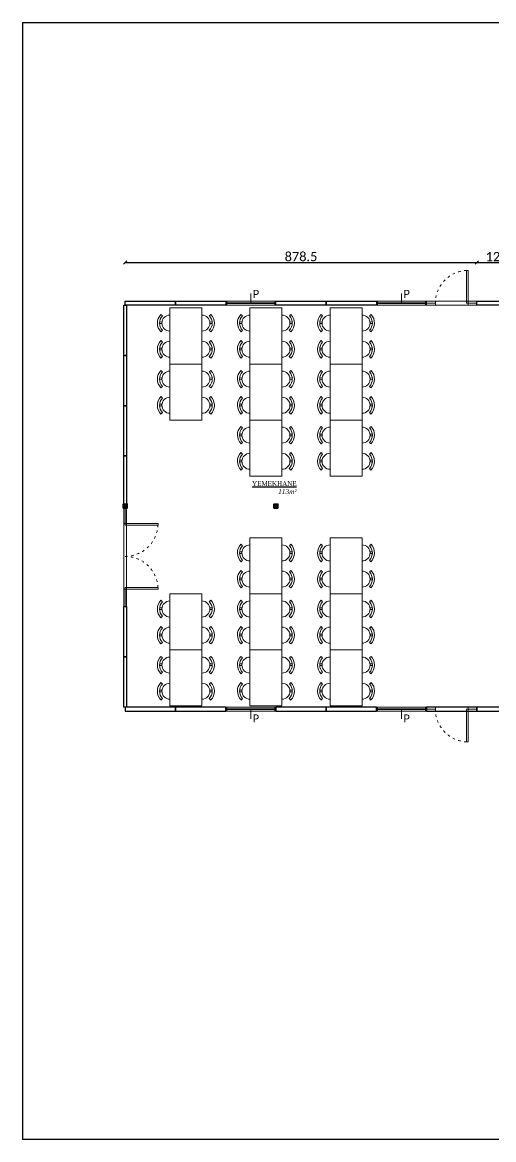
# Model space of a CAD drawing. Header units: millimetres. Extents: x -3516 to 33273, y -7531 to 724.
# Drawn here: x 18599 to 19776, y -3667 to -876 of the extents above; entities that cross this region are included whole.
import ezdxf

# ---------------------------------------------------------------- set-up
doc = ezdxf.new("R2010")
doc.units = ezdxf.units.MM
doc.linetypes.add('ACAD_ISO03W100', pattern=[30, 12, -18])
doc.linetypes.add('ACAD_ISO07W100', pattern=[3, 0, -3])
for name, color, linetype, lineweight in [('100x120 PEN', 155, 'Continuous', 15), ('CİHAZ', 6, 'Continuous', 15), ('DIS-100', 9, 'Continuous', 30), ('DIS-60', 9, 'Continuous', 30), ('KAPI', 37, 'Continuous', 15), ('KOLON', 6, 'Continuous', 35), ('PLAN', 253, 'Continuous', 15), ('YAZI', 9, 'Continuous', 20)]:
    doc.layers.add(name, color=color, linetype=linetype, lineweight=lineweight)
doc.styles.add('VEFA', font='calibri.ttf')
doc.dimstyles.new('VEFA$0', dxfattribs={"dimtxt": 23, "dimasz": 8, "dimexe": 8, "dimexo": 20, "dimgap": 3, "dimtad": 1, "dimdec": 1, "dimdsep": 46, "dimtxsty": 'VEFA', "dimblk": 'OBLIQUE', "dimcen": 2.5, "dimclrd": 256, "dimclre": 256, "dimclrt": 8, "dimadec": 0, "dimazin": 0, "dimtfac": 1, "dimtdec": 1, "dimtix": 1, "dimtmove": 0, "dimatfit": 0, "dimldrblk": 'OBLIQUE', "dimfxl": 1, "dimarcsym": 0})

# ---------------------------------------------------------------- blocks, each defined once
blk = doc.blocks.new('A$C1210badc')
at = {"layer": 'DIS-60'}
blk.add_lwpolyline([(0, 0), (0, 125.5), (6, 125.5), (6, 0)], close=True, dxfattribs=at)
blk = doc.blocks.new('A$Ccb6340a7')
at = {"layer": 'DIS-100', "lineweight": -2}
blk.add_lwpolyline([(10, 125.5), (10, 0), (0, 0), (0, 125.5)], close=True, dxfattribs=at)
blk = doc.blocks.new('A$Cdef76808')
at = {"layer": '100x120 PEN', "linetype": 'Continuous'}
for p, q in [((62.8, 6), (62.8, 29.1)), ((2.8, 10), (2.8, 0)), ((122.8, 6), (2.8, 6)), ((122.8, 4), (2.8, 4)), ((122.8, 10), (122.8, 0))]:
    blk.add_line(p, q, dxfattribs=at)
blk.add_lwpolyline([(125.5, 0), (0, 0), (0, 10), (125.5, 10)], close=True, dxfattribs=at)
blk = doc.blocks.new('ASDQ1234142')
at = {"layer": 'KAPI'}
for p, q in [((177899, 120456.1), (177877.3, 120456.1)), ((177899, 120461.1), (177899, 120451.1)), ((177981, 120461.1), (177981, 120451.1)), ((177981, 120456.1), (178002.8, 120456.1))]:
    blk.add_line(p, q, dxfattribs=at)
at = {"layer": 'KAPI', "linetype": 'Continuous', "ltscale": 0.5}
blk.add_lwpolyline([(177981, 120456.1), (177977, 120456.1), (177977, 120538.1), (177981, 120538.1), (177981, 120456.1)], dxfattribs=at)
at = {"layer": 'KAPI'}
blk.add_lwpolyline([(177877.3, 120451.1), (178002.8, 120451.1), (178002.8, 120461.1), (177877.3, 120461.1)], close=True, dxfattribs=at)
at = {"layer": 'KAPI', "linetype": 'ACAD_ISO03W100', "ltscale": 0.5}
blk.add_arc((177981.2, 120456), 82.2, 92.9167, 179.9475, dxfattribs=at)
blk = doc.blocks.new('6-2IK')
at = {"layer": 'KAPI'}
for p, q in [((43.5, 3.1), (0, 3.1)), ((43.5, 6.1), (43.5, 0.1)), ((207.5, 6.1), (207.5, 0.1)), ((207.5, 3.1), (251, 3.1))]:
    blk.add_line(p, q, dxfattribs=at)
at = {"layer": 'KAPI', "linetype": 'Continuous', "ltscale": 0.5}
for points in [[(43.5, 3.1), (47.5, 3.1), (47.5, 85.1), (43.5, 85.1), (43.5, 3.1)], [(207.5, 3.1), (203.5, 3.1), (203.5, 85.1), (207.5, 85.1), (207.5, 3.1)]]:
    blk.add_lwpolyline(points, dxfattribs=at)
at = {"layer": 'KAPI'}
blk.add_lwpolyline([(251, 0.1), (0, 0.1), (0, 6.1), (251, 6.1)], close=True, dxfattribs=at)
at = {"layer": 'KAPI', "linetype": 'ACAD_ISO03W100', "ltscale": 0.5}
for centre, start, end in [((43.3, 3), 0.0525, 87.0833), ((207.7, 3), 92.9167, 179.9475)]:
    blk.add_arc(centre, 82.2, start, end, dxfattribs=at)
blk = doc.blocks.new('A$C41ca5ab1')
at = {"layer": 'KOLON'}
for p, q in [((0, 0), (10, 10)), ((0, 10), (10, 0))]:
    blk.add_line(p, q, dxfattribs=at)
blk.add_lwpolyline([(0, 0), (10, 0), (10, 10), (0, 10)], close=True, dxfattribs=at)
blk = doc.blocks.new('A$C72E11EB8')
at = {"color": 3}
blk.add_lwpolyline([(140, 31.1), (140, 111.1), (0, 111.1), (0, 31.1)], close=True, dxfattribs=at)
at = {"layer": 'CİHAZ', "color": 3}
for p, q in [((18.8, 129.5), (14.9, 133.3)), ((35.5, 131.1), (35.5, 136.9)), ((39.6, 130.9), (39.6, 136.8)), ((54.8, 129.7), (58.6, 133.6)), ((84.2, 129.5), (80.4, 133.3)), ((101, 131.1), (100.9, 136.9)), ((105.1, 130.9), (105, 136.8)), ((120.2, 129.7), (124, 133.6)), ((10, 111.1), (130, 111.1)), ((10, 31.1), (130, 31.1)), ((18.8, 12.8), (14.9, 8.9)), ((35.5, 11.2), (35.5, 5.4)), ((39.6, 11.3), (39.6, 5.5)), ((54.8, 12.6), (58.6, 8.7)), ((84.2, 12.8), (80.4, 8.9)), ((101, 11.2), (100.9, 5.4)), ((105.1, 11.3), (105, 5.5)), ((120.2, 12.6), (124, 8.7))]:
    blk.add_line(p, q, dxfattribs=at)
for centre, radius, start, end in [((36.9, 111.1), 31.2, 46.0083, 134.6004), ((102.3, 111.1), 31.2, 46.0083, 134.6004), ((36.9, 111.1), 20, 0, 180), ((36.9, 111.1), 25.8, 46.0083, 134.6004), ((102.3, 111.1), 20, 0, 180), ((102.3, 111.1), 25.8, 46.0083, 134.6004), ((36.9, 31.1), 20, 180, 0), ((102.3, 31.1), 20, 180, 0), ((36.9, 31.1), 31.2, 225.3996, 313.9917), ((36.9, 31.1), 25.8, 225.3996, 313.9917), ((102.3, 31.1), 31.2, 225.3996, 313.9917), ((102.3, 31.1), 25.8, 225.3996, 313.9917)]:
    blk.add_arc(centre, radius, start, end, dxfattribs=at)
blk = doc.blocks.new('_Oblique')
at = {"color": 0, "linetype": 'ByBlock', "lineweight": -2}
blk.add_line((-0.5, -0.5), (0.5, 0.5), dxfattribs=at)
blk = doc.blocks.new('*D117')
at = {"linetype": 'ACAD_ISO07W100', "lineweight": -2, "transparency": 16777216}
for p, q in [((18855.7, -1476.6), (18855.7, -1476.1)), ((19734.2, -1476.6), (19734.2, -1476.1))]:
    blk.add_line(p, q, dxfattribs=at)
at = {"linetype": 'Continuous', "lineweight": -2, "transparency": 16777216}
blk.add_line((18855.7, -1476.1), (19734.2, -1476.1), dxfattribs=at)
at = {"layer": 'Defpoints', "color": 0, "transparency": 16777216}
for p in [(19734.2, -1476.1), (18855.7, -1572.7), (19734.2, -1572.7)]:
    blk.add_point(p, dxfattribs=at)
at = {"lineweight": -2, "transparency": 16777216, "xscale": 8, "yscale": 8, "zscale": 8, "rotation": 180}
blk.add_blockref('_Oblique', (18855.7, -1476.1), dxfattribs=at)
at = {"lineweight": -2, "transparency": 16777216, "xscale": 8, "yscale": 8, "zscale": 8}
blk.add_blockref('_Oblique', (19734.2, -1476.1), dxfattribs=at)
at = {"color": 8, "transparency": 16777216, "insert": (19294.9, -1461.3), "char_height": 23, "attachment_point": 5, "style": 'VEFA', "bg_fill": 3, "box_fill_scale": 1.1, "bg_fill_color": 256, "bg_fill_true_color": 13158600, "bg_fill_transparency": 0}
blk.add_mtext('878.5', dxfattribs=at)
blk = doc.blocks.new('*D118')
at = {"linetype": 'ACAD_ISO07W100', "lineweight": -2, "transparency": 16777216}
for p, q in [((19734.2, -1476.6), (19734.2, -1476.1)), ((19859.7, -1476.6), (19859.7, -1476.1))]:
    blk.add_line(p, q, dxfattribs=at)
at = {"linetype": 'Continuous', "lineweight": -2, "transparency": 16777216}
blk.add_line((19734.2, -1476.1), (19859.7, -1476.1), dxfattribs=at)
at = {"layer": 'Defpoints', "color": 0, "transparency": 16777216}
for p in [(19859.7, -1476.1), (19734.2, -1572.7), (19859.7, -1572.7)]:
    blk.add_point(p, dxfattribs=at)
at = {"lineweight": -2, "transparency": 16777216, "xscale": 8, "yscale": 8, "zscale": 8, "rotation": 180}
blk.add_blockref('_Oblique', (19734.2, -1476.1), dxfattribs=at)
at = {"lineweight": -2, "transparency": 16777216, "xscale": 8, "yscale": 8, "zscale": 8}
blk.add_blockref('_Oblique', (19859.7, -1476.1), dxfattribs=at)
at = {"color": 8, "transparency": 16777216, "insert": (19796.9, -1461.3), "char_height": 23, "attachment_point": 5, "style": 'VEFA', "bg_fill": 3, "box_fill_scale": 1.1, "bg_fill_color": 256, "bg_fill_true_color": 13158600, "bg_fill_transparency": 0}
blk.add_mtext('125.5', dxfattribs=at)

msp = doc.modelspace()

# ---------------------------------------------------------------- linework, layer by layer
for points in [[(18598.793, -875.905), (24798.793, -875.905), (24798.793, -3667.462), (18598.793, -3667.462)], [(18598.793, -875.905), (18598.793, -3667.462)]]:
    msp.add_lwpolyline(points)

# ---------------------------------------------------------------- block references
for name, p in [('ASDQ1234142', (-158268.601, -122033.792)), ('A$Cdef76808', (19106.682, -1582.685)), ('A$Cdef76808', (19483.182, -1582.685)), ('A$C1210badc', (18852.682, -1708.185)), ('A$C1210badc', (18852.682, -1833.685)), ('A$C1210badc', (18852.682, -1959.185)), ('A$C1210badc', (18852.682, -2084.685)), ('A$C41ca5ab1', (18850.682, -2089.685)), ('A$C41ca5ab1', (19227.182, -2089.685)), ('A$C1210badc', (18852.682, -2461.185)), ('A$C1210badc', (18852.682, -2586.685))]:
    msp.add_blockref(name, p)
at = {"rotation": 90}
for p in [(18981.182, -1582.685), (19106.682, -1582.685), (19357.682, -1582.685), (19483.182, -1582.685), (19859.682, -1582.685)]:
    msp.add_blockref('A$Ccb6340a7', p, dxfattribs=at)
at = {"xscale": -1}
for name, p, rotation in [('A$Ccb6340a7', (18981.182, -2586.685), 90), ('A$Ccb6340a7', (19106.682, -2586.685), 90), ('A$Cdef76808', (19106.682, -2586.685), 180), ('A$Ccb6340a7', (19357.682, -2586.685), 90), ('A$Ccb6340a7', (19483.182, -2586.685), 90), ('A$Cdef76808', (19483.182, -2586.685), 180), ('A$Ccb6340a7', (19734.182, -2586.685), 90), ('ASDQ1234142', (-158268.601, 117864.422), 180), ('A$Ccb6340a7', (19859.682, -2586.685), 90)]:
    msp.add_blockref(name, p, dxfattribs=dict(at, rotation=rotation))
at = {"layer": 'KAPI', "linetype": 'Continuous', "lineweight": -2, "rotation": 270}
msp.add_blockref('6-2IK', (18852.566, -2084.685), dxfattribs=at)
at = {"layer": 'PLAN', "linetype": 'Continuous', "rotation": 90}
for p in [(19078.412, -1729.585), (19278.412, -1729.585), (19478.412, -1729.585), (19078.412, -1869.585), (19278.412, -1869.585), (19478.412, -1869.585), (19278.412, -2009.585), (19478.412, -2009.585), (19278.412, -2303.935), (19478.412, -2303.935), (19078.412, -2443.935), (19278.412, -2443.935), (19478.412, -2443.935), (19078.412, -2583.935), (19278.412, -2583.935), (19478.412, -2583.935)]:
    msp.add_blockref('A$C72E11EB8', p, dxfattribs=at)

# ---------------------------------------------------------------- texts
at = {"layer": 'YAZI', "linetype": 'Continuous', "lineweight": -2, "char_height": 20, "style": 'VEFA'}
for insert, attachment_point in [((19174.249, -1544.321), 1), ((19550.749, -1544.321), 1), ((19174.249, -2625.049), 7), ((19550.749, -2625.049), 7)]:
    msp.add_mtext_dynamic_manual_height_columns('P', width=22.23065, gutter_width=12.5, heights=[0], dxfattribs=dict(at, insert=insert, attachment_point=attachment_point))
at = {"layer": 'YAZI', "color": 253, "lineweight": -2, "insert": (19283.955, -2022.242, 0), "char_height": 11.9952, "width": 1494.73943, "attachment_point": 3, "style": 'VEFA'}
msp.add_mtext('\\pi83.9664;{\\fTimes New Roman|b0|i0|c0|p18;\\W0.8;\\LYEMEKHANE\\fTimes New Roman|b0|i1|c0|p18;\\W1; \\l  \\P      11\\fTimes New Roman|b0|i1|c162|p18;3\\fTimes New Roman|b0|i1|c0|p18;m²}', dxfattribs=at)

# ---------------------------------------------------------------- next in the draw order: dimensions: what is measured, and where the dimension line sits
dim = msp.add_linear_dim(base=(19734.182, -1476.081), p1=(18855.682, -1572.685), p2=(19734.182, -1572.685), dimstyle='VEFA$0', override={"dimexe": 0, "dimtmove": 1, "dimfxl": 0.5, "dimfxlon": 1, "dimtfill": 1, "dimarcsym": 1})
dim.commit()
dim.dimension.update_dxf_attribs({"geometry": '*D117', "text_midpoint": (19294.932, -1461.298)})

# ---------------------------------------------------------------- next in the draw order: dimensions: what is measured, and where the dimension line sits
dim = msp.add_linear_dim(base=(19859.682, -1476.081), p1=(19734.182, -1572.685), p2=(19859.682, -1572.685), dimstyle='VEFA$0', override={"dimexe": 0, "dimtmove": 1, "dimfxl": 0.5, "dimfxlon": 1, "dimtfill": 1, "dimarcsym": 1})
dim.commit()
dim.dimension.update_dxf_attribs({"geometry": '*D118', "text_midpoint": (19796.932, -1461.298)})

doc.saveas('drawing.dxf')
